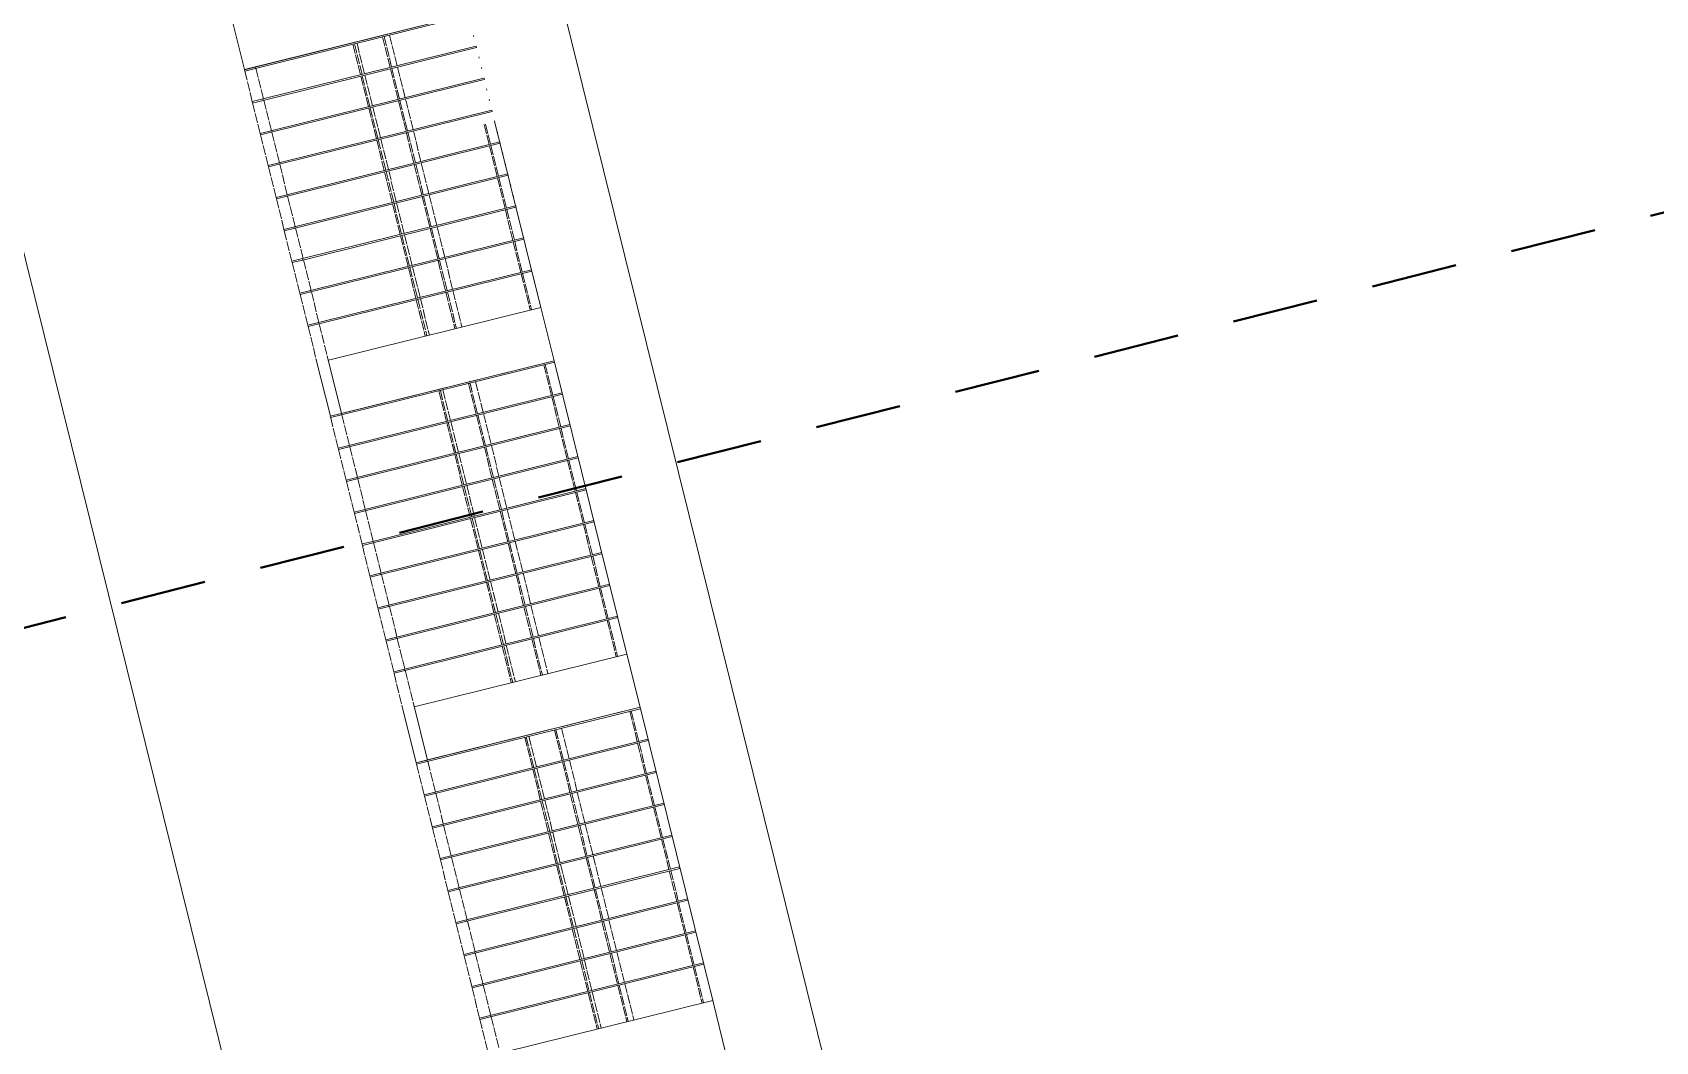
# Model space of a CAD drawing. Header units: metres. Extents: x -703672 to 3951284, y -4124475 to 4104628.
# Drawn here: x 327634.12 to 327649.16, y 4104399.12 to 4104408.47 of the extents above; entities that cross this region are included whole.
import ezdxf

# ---------------------------------------------------------------- set-up
doc = ezdxf.new("R2010")
doc.units = ezdxf.units.M
doc.header["$MEASUREMENT"] = 0
doc.linetypes.add('DGN Style 2', pattern=[1.328383, 0.79703, -0.531353])
for name, color, linetype, lineweight in [('C-PROP-CONS(Alpha)', 7, 'DGN Style 2', 40), ('V-ANNO-PATT', 9, 'Continuous', 0), ('V-SITE-STRC', 253, 'Continuous', 0)]:
    doc.layers.add(name, color=color, linetype=linetype, lineweight=lineweight)

# ---------------------------------------------------------------- blocks, each defined once
blk = doc.blocks.new('TFVISBL')
at = {"layer": 'V-SITE-STRC', "linetype": 'ByBlock'}
for p, q in [((0, 19.339), (0, 19.34)), ((0, 19.238), (0, 19.326)), ((0.107, 19.34), (0.107, 19.339)), ((0.107, 19.326), (0.107, 19.238)), ((0, 19.136), (0, 19.225)), ((0, 19.034), (0, 19.123)), ((0.107, 19.225), (0.107, 19.136)), ((0.107, 19.123), (0.107, 19.034)), ((0, 18.933), (0, 19.022)), ((0.107, 19.022), (0.107, 18.933)), ((0, 18.831), (0, 18.92)), ((0, 18.73), (0, 18.818)), ((0.107, 18.92), (0.107, 18.831)), ((0.107, 18.818), (0.107, 18.73)), ((0, 18.628), (0, 18.717)), ((0.107, 18.717), (0.107, 18.628)), ((0, 18.526), (0, 18.615)), ((0, 18.425), (0, 18.514)), ((0.107, 18.615), (0.107, 18.526)), ((0.107, 18.514), (0.107, 18.425)), ((0, 18.323), (0, 18.412)), ((0.107, 18.412), (0.107, 18.323)), ((0, 18.222), (0, 18.31)), ((0, 18.12), (0, 18.209)), ((0.107, 18.31), (0.107, 18.222)), ((0.107, 18.209), (0.107, 18.12)), ((0, 18.018), (0, 18.107)), ((0.107, 18.107), (0.107, 18.018)), ((0, 17.917), (0, 18.006)), ((0, 17.815), (0, 17.904)), ((0.107, 18.006), (0.107, 17.917)), ((0.107, 17.904), (0.107, 17.815)), ((0, 17.714), (0, 17.802)), ((0.107, 17.802), (0.107, 17.714)), ((0, 17.612), (0, 17.701)), ((0, 17.51), (0, 17.599)), ((0.107, 17.701), (0.107, 17.612)), ((0.107, 17.599), (0.107, 17.51)), ((0, 17.409), (0, 17.498)), ((0.107, 17.498), (0.107, 17.409)), ((0, 17.307), (0, 17.396)), ((0, 17.206), (0, 17.294)), ((0.107, 17.396), (0.107, 17.307)), ((0.107, 17.294), (0.107, 17.206)), ((0, 17.104), (0, 17.193)), ((0.107, 17.193), (0.107, 17.104)), ((0, 17.002), (0, 17.091)), ((0.107, 17.091), (0.107, 17.002)), ((0, 16.901), (0, 16.99)), ((0, 16.799), (0, 16.888)), ((0.107, 16.99), (0.107, 16.901)), ((0.107, 16.888), (0.107, 16.799)), ((0, 16.698), (0, 16.786)), ((0.107, 16.786), (0.107, 16.698)), ((0, 16.596), (0, 16.685)), ((0, 16.031), (0, 16.583)), ((0.107, 16.685), (0.107, 16.596)), ((0.107, 16.583), (0.107, 16.031)), ((0, 15.93), (0, 16.018)), ((0.107, 16.018), (0.107, 15.93)), ((0, 15.828), (0, 15.917)), ((0, 15.726), (0, 15.815)), ((0.107, 15.917), (0.107, 15.828)), ((0.107, 15.815), (0.107, 15.726)), ((0, 15.625), (0, 15.714)), ((0.107, 15.714), (0.107, 15.625)), ((0, 15.523), (0, 15.612)), ((0, 15.422), (0, 15.51)), ((0.107, 15.612), (0.107, 15.523)), ((0.107, 15.51), (0.107, 15.422)), ((0, 15.32), (0, 15.409)), ((0.107, 15.409), (0.107, 15.32)), ((0, 15.218), (0, 15.307)), ((0, 15.117), (0, 15.206)), ((0.107, 15.307), (0.107, 15.218)), ((0.107, 15.206), (0.107, 15.117)), ((0, 15.015), (0, 15.104)), ((0.107, 15.104), (0.107, 15.015)), ((0, 14.914), (0, 15.002)), ((0, 14.812), (0, 14.901)), ((0.107, 15.002), (0.107, 14.914)), ((0.107, 14.901), (0.107, 14.812)), ((0, 14.71), (0, 14.799)), ((0.107, 14.799), (0.107, 14.71)), ((0, 14.609), (0, 14.698)), ((0, 14.507), (0, 14.596)), ((0.107, 14.698), (0.107, 14.609)), ((0.107, 14.596), (0.107, 14.507)), ((0, 14.406), (0, 14.494)), ((0.107, 14.494), (0.107, 14.406)), ((0, 14.304), (0, 14.393)), ((0, 14.202), (0, 14.291)), ((0.107, 14.393), (0.107, 14.304)), ((0.107, 14.291), (0.107, 14.202)), ((0, 14.101), (0, 14.19)), ((0.107, 14.19), (0.107, 14.101)), ((0, 13.999), (0, 14.088)), ((0, 13.898), (0, 13.986)), ((0.107, 14.088), (0.107, 13.999)), ((0.107, 13.986), (0.107, 13.898)), ((0, 13.796), (0, 13.885)), ((0.107, 13.885), (0.107, 13.796)), ((0, 13.694), (0, 13.783)), ((0.107, 13.783), (0.107, 13.694)), ((0, 13.593), (0, 13.682)), ((0, 13.491), (0, 13.58)), ((0.107, 13.682), (0.107, 13.593)), ((0.107, 13.58), (0.107, 13.491)), ((0, 13.39), (0, 13.478)), ((0.107, 13.478), (0.107, 13.39)), ((0, 13.288), (0, 13.377)), ((0, 12.723), (0, 13.275)), ((0.107, 13.377), (0.107, 13.288)), ((0.107, 13.275), (0.107, 12.723)), ((0, 12.622), (0, 12.71)), ((0.107, 12.71), (0.107, 12.622)), ((0, 12.52), (0, 12.609)), ((0, 12.418), (0, 12.507)), ((0.107, 12.609), (0.107, 12.52)), ((0.107, 12.507), (0.107, 12.418)), ((0, 12.317), (0, 12.406)), ((0.107, 12.406), (0.107, 12.317)), ((0, 12.215), (0, 12.304)), ((0, 12.114), (0, 12.202)), ((0.107, 12.304), (0.107, 12.215)), ((0.107, 12.202), (0.107, 12.114)), ((0, 12.012), (0, 12.101)), ((0.107, 12.101), (0.107, 12.012)), ((0, 11.91), (0, 11.999)), ((0, 11.809), (0, 11.898)), ((0.107, 11.999), (0.107, 11.91)), ((0.107, 11.898), (0.107, 11.809)), ((0, 11.707), (0, 11.796)), ((0.107, 11.796), (0.107, 11.707)), ((0, 11.606), (0, 11.694)), ((0, 11.504), (0, 11.593)), ((0.107, 11.694), (0.107, 11.606)), ((0.107, 11.593), (0.107, 11.504)), ((0, 11.402), (0, 11.491)), ((0.107, 11.491), (0.107, 11.402)), ((0, 11.301), (0, 11.39)), ((0, 11.199), (0, 11.288)), ((0.107, 11.39), (0.107, 11.301)), ((0.107, 11.288), (0.107, 11.199)), ((0, 11.098), (0, 11.186)), ((0.107, 11.186), (0.107, 11.098)), ((0, 10.996), (0, 11.085)), ((0, 10.894), (0, 10.983)), ((0.107, 11.085), (0.107, 10.996)), ((0.107, 10.983), (0.107, 10.894)), ((0, 10.793), (0, 10.882)), ((0.107, 10.882), (0.107, 10.793)), ((0, 10.691), (0, 10.78)), ((0, 10.59), (0, 10.678)), ((0.107, 10.78), (0.107, 10.691)), ((0.107, 10.678), (0.107, 10.59)), ((0, 10.488), (0, 10.577)), ((0.107, 10.577), (0.107, 10.488)), ((0, 10.386), (0, 10.475)), ((0.107, 10.475), (0.107, 10.386)), ((0, 10.285), (0, 10.374)), ((0, 10.183), (0, 10.272)), ((0.107, 10.374), (0.107, 10.285)), ((0.107, 10.272), (0.107, 10.183)), ((0, 10.082), (0, 10.17)), ((0.107, 10.17), (0.107, 10.082)), ((0, 9.98), (0, 10.069)), ((0.107, 10.069), (0.107, 9.98))]:
    blk.add_line(p, q, dxfattribs=at)
blk = doc.blocks.new('TFVISBL_1')
at = {"layer": 'V-SITE-STRC', "linetype": 'ByBlock'}
for p, q in [((0, 0.6), (2.136, 0.6)), ((0, 0.6), (0, 0)), ((0, 0), (2.136, 0))]:
    blk.add_line(p, q, dxfattribs=at)
blk = doc.blocks.new('TFVISBL_2')
at = {"layer": 'V-SITE-STRC', "linetype": 'ByBlock'}
for p, q in [((0, 0.508), (2.029, 0.508)), ((2.029, 0.508), (2.029, 0)), ((0, 0), (2.029, 0))]:
    blk.add_line(p, q, dxfattribs=at)
blk = doc.blocks.new('TFVISBL_3')
at = {"layer": 'V-SITE-STRC', "linetype": 'ByBlock'}
for p, q in [((0, 0.508), (2.029, 0.508)), ((2.029, 0.508), (2.029, 0)), ((2.029, 0), (0, 0))]:
    blk.add_line(p, q, dxfattribs=at)
blk = doc.blocks.new('TFVISBL_4')
at = {"layer": 'V-SITE-STRC', "linetype": 'ByBlock'}
for p, q in [((2.029, 0.508), (0, 0.508)), ((2.029, 0.508), (2.029, 0)), ((2.029, 0), (0, 0))]:
    blk.add_line(p, q, dxfattribs=at)
blk = doc.blocks.new('TFVISBL_9')
at = {"layer": 'V-ANNO-PATT', "linetype": 'ByBlock'}
for p, q in [((0.102, 0.013), (2.136, 0.013)), ((0.102, 0), (2.136, 0)), ((2.136, 0), (2.136, 0.013))]:
    blk.add_line(p, q, dxfattribs=at)
blk.add_3dface([(0.102, 0), (0, 0), (0, 0.013), (0.102, 0.013)], dxfattribs=at)
blk = doc.blocks.new('TFVISBL_13')
at = {"layer": 'V-ANNO-PATT', "linetype": 'ByBlock'}
for p, q in [((0, 0), (0, 0.013)), ((0.102, 0.013), (0, 0.013)), ((0, 0), (0.102, 0)), ((0.102, 0), (0.102, 0.013)), ((0.102, 0.013), (2.136, 0.013)), ((0.102, 0), (2.136, 0)), ((2.136, 0), (2.136, 0.013))]:
    blk.add_line(p, q, dxfattribs=at)
blk = doc.blocks.new('TFVISBL_7')
at = {"layer": 'V-ANNO-PATT', "linetype": 'ByBlock'}
for p, q in [((0, 0), (0, 0.013)), ((0.102, 0.013), (0, 0.013)), ((0.102, 0), (0, 0)), ((0.102, 0.013), (2.136, 0.013)), ((0.102, 0.013), (0.102, 0)), ((0.102, 0), (2.136, 0)), ((2.136, 0), (2.136, 0.013))]:
    blk.add_line(p, q, dxfattribs=at)
blk = doc.blocks.new('TFVISBL_12')
at = {"layer": 'V-ANNO-PATT', "linetype": 'ByBlock'}
for p, q in [((0, 0), (0, 0.013)), ((0, 0.013), (0.102, 0.013)), ((0, 0), (0.102, 0)), ((0.102, 0), (0.102, 0.013)), ((0.102, 0.013), (2.136, 0.013)), ((0.102, 0), (2.136, 0)), ((2.136, 0), (2.136, 0.013))]:
    blk.add_line(p, q, dxfattribs=at)
blk = doc.blocks.new('TFVISBL_14')
at = {"layer": 'V-ANNO-PATT', "linetype": 'ByBlock'}
for p, q in [((0, 0), (0, 0.013)), ((0.102, 0.013), (0, 0.013)), ((0.102, 0), (0, 0)), ((0.102, 0.013), (2.136, 0.013)), ((0.102, 0.013), (0.102, 0)), ((0.102, 0), (2.136, 0))]:
    blk.add_line(p, q, dxfattribs=at)
blk = doc.blocks.new('TFVISBL_15')
at = {"layer": 'V-ANNO-PATT', "linetype": 'ByBlock'}
for p, q in [((0.102, 0.013), (2.136, 0.013)), ((0.102, 0), (2.136, 0))]:
    blk.add_line(p, q, dxfattribs=at)
blk.add_3dface([(0.102, 0), (0, 0), (0, 0.013), (0.102, 0.013)], dxfattribs=at)
blk = doc.blocks.new('TFVISBL_16')
at = {"layer": 'V-ANNO-PATT', "linetype": 'ByBlock'}
for p, q in [((0, 0), (0, 0.013)), ((0.102, 0.013), (0, 0.013)), ((0.102, 0), (0, 0)), ((0.102, 0.013), (2.136, 0.013)), ((0.102, 0.013), (0.102, 0)), ((2.136, 0), (0.102, 0))]:
    blk.add_line(p, q, dxfattribs=at)
blk = doc.blocks.new('TFVISBL_17')
at = {"layer": 'V-ANNO-PATT', "linetype": 'ByBlock'}
for p, q in [((0, 0), (0, 0.013)), ((0.102, 0.013), (0, 0.013)), ((0.102, 0), (0, 0)), ((2.136, 0.013), (0.102, 0.013)), ((0.102, 0.013), (0.102, 0)), ((0.102, 0), (2.136, 0))]:
    blk.add_line(p, q, dxfattribs=at)
blk = doc.blocks.new('TFVISBL_18')
at = {"layer": 'V-ANNO-PATT', "linetype": 'ByBlock'}
for p, q in [((0.102, 0.013), (2.136, 0.013)), ((2.136, 0), (0.102, 0))]:
    blk.add_line(p, q, dxfattribs=at)
blk.add_3dface([(0.102, 0), (0, 0), (0, 0.013), (0.102, 0.013)], dxfattribs=at)
blk = doc.blocks.new('TFVISBL_28')
at = {"layer": 'V-ANNO-PATT', "linetype": 'ByBlock'}
for p, q in [((0, 2.799), (0, 2.8)), ((0, 2.698), (0, 2.786)), ((0.014, 2.8), (0.014, 2.799)), ((0.014, 2.786), (0.014, 2.698)), ((0.039, 2.799), (0.039, 2.8)), ((0.039, 2.698), (0.039, 2.786)), ((0.283, 2.799), (0.283, 2.8)), ((0.283, 2.698), (0.283, 2.786)), ((0.297, 2.799), (0.297, 2.8)), ((0.297, 2.698), (0.297, 2.786)), ((0.35, 2.8), (0.35, 2.799)), ((0.35, 2.786), (0.35, 2.698)), ((0, 2.596), (0, 2.685)), ((0, 2.494), (0, 2.583)), ((0.014, 2.685), (0.014, 2.596)), ((0.014, 2.583), (0.014, 2.494)), ((0.039, 2.596), (0.039, 2.685)), ((0.039, 2.494), (0.039, 2.583)), ((0.283, 2.596), (0.283, 2.685)), ((0.283, 2.494), (0.283, 2.583)), ((0.297, 2.596), (0.297, 2.685)), ((0.297, 2.494), (0.297, 2.583)), ((0.35, 2.685), (0.35, 2.596)), ((0.35, 2.583), (0.35, 2.494)), ((0, 2.393), (0, 2.482)), ((0.014, 2.482), (0.014, 2.393)), ((0.039, 2.393), (0.039, 2.482)), ((0.283, 2.393), (0.283, 2.482)), ((0.297, 2.393), (0.297, 2.482)), ((0.35, 2.482), (0.35, 2.393)), ((0, 2.291), (0, 2.38)), ((0, 2.19), (0, 2.278)), ((0.014, 2.38), (0.014, 2.291)), ((0.014, 2.278), (0.014, 2.19)), ((0.039, 2.291), (0.039, 2.38)), ((0.039, 2.19), (0.039, 2.278)), ((0.283, 2.291), (0.283, 2.38)), ((0.283, 2.19), (0.283, 2.278)), ((0.297, 2.291), (0.297, 2.38)), ((0.297, 2.19), (0.297, 2.278)), ((0.35, 2.38), (0.35, 2.291)), ((0.35, 2.278), (0.35, 2.19)), ((0, 2.088), (0, 2.177)), ((0.014, 2.177), (0.014, 2.088)), ((0.039, 2.088), (0.039, 2.177)), ((0.283, 2.088), (0.283, 2.177)), ((0.297, 2.088), (0.297, 2.177)), ((0.35, 2.177), (0.35, 2.088)), ((0, 1.986), (0, 2.075)), ((0, 1.885), (0, 1.974)), ((0.014, 2.075), (0.014, 1.986)), ((0.014, 1.974), (0.014, 1.885)), ((0.039, 1.986), (0.039, 2.075)), ((0.039, 1.885), (0.039, 1.974)), ((0.283, 1.986), (0.283, 2.075)), ((0.283, 1.885), (0.283, 1.974)), ((0.297, 1.986), (0.297, 2.075)), ((0.297, 1.885), (0.297, 1.974)), ((0.35, 2.075), (0.35, 1.986)), ((0.35, 1.974), (0.35, 1.885)), ((0, 1.783), (0, 1.872)), ((0.014, 1.872), (0.014, 1.783)), ((0.039, 1.783), (0.039, 1.872)), ((0.283, 1.783), (0.283, 1.872)), ((0.297, 1.783), (0.297, 1.872)), ((0.35, 1.872), (0.35, 1.783)), ((0, 1.682), (0, 1.77)), ((0, 1.58), (0, 1.669)), ((0.014, 1.77), (0.014, 1.682)), ((0.014, 1.669), (0.014, 1.58)), ((0.039, 1.682), (0.039, 1.77)), ((0.039, 1.58), (0.039, 1.669)), ((0.283, 1.682), (0.283, 1.77)), ((0.283, 1.58), (0.283, 1.669)), ((0.297, 1.682), (0.297, 1.77)), ((0.297, 1.58), (0.297, 1.669)), ((0.35, 1.77), (0.35, 1.682)), ((0.35, 1.669), (0.35, 1.58)), ((0, 1.478), (0, 1.567)), ((0.014, 1.567), (0.014, 1.478)), ((0.039, 1.478), (0.039, 1.567)), ((0.283, 1.478), (0.283, 1.567)), ((0.297, 1.478), (0.297, 1.567)), ((0.35, 1.567), (0.35, 1.478)), ((0, 1.377), (0, 1.466)), ((0, 1.275), (0, 1.364)), ((0.014, 1.466), (0.014, 1.377)), ((0.014, 1.364), (0.014, 1.275)), ((0.039, 1.377), (0.039, 1.466)), ((0.039, 1.275), (0.039, 1.364)), ((0.283, 1.377), (0.283, 1.466)), ((0.283, 1.275), (0.283, 1.364)), ((0.297, 1.377), (0.297, 1.466)), ((0.297, 1.275), (0.297, 1.364)), ((0.35, 1.466), (0.35, 1.377)), ((0.35, 1.364), (0.35, 1.275)), ((0, 1.174), (0, 1.262)), ((0.014, 1.262), (0.014, 1.174)), ((0.039, 1.174), (0.039, 1.262)), ((0.283, 1.174), (0.283, 1.262)), ((0.297, 1.174), (0.297, 1.262)), ((0.35, 1.262), (0.35, 1.174)), ((0, 1.072), (0, 1.161)), ((0, 0.97), (0, 1.059)), ((0.014, 1.161), (0.014, 1.072)), ((0.014, 1.059), (0.014, 0.97)), ((0.039, 1.072), (0.039, 1.161)), ((0.039, 0.97), (0.039, 1.059)), ((0.283, 1.072), (0.283, 1.161)), ((0.283, 0.97), (0.283, 1.059)), ((0.297, 1.072), (0.297, 1.161)), ((0.297, 0.97), (0.297, 1.059)), ((0.35, 1.161), (0.35, 1.072)), ((0.35, 1.059), (0.35, 0.97)), ((0, 0.869), (0, 0.958)), ((0.014, 0.958), (0.014, 0.869)), ((0.039, 0.869), (0.039, 0.958)), ((0.283, 0.869), (0.283, 0.958)), ((0.297, 0.869), (0.297, 0.958)), ((0.35, 0.958), (0.35, 0.869)), ((0, 0.767), (0, 0.856)), ((0, 0.666), (0, 0.754)), ((0.014, 0.856), (0.014, 0.767)), ((0.014, 0.754), (0.014, 0.666)), ((0.039, 0.767), (0.039, 0.856)), ((0.039, 0.666), (0.039, 0.754)), ((0.283, 0.767), (0.283, 0.856)), ((0.283, 0.666), (0.283, 0.754)), ((0.297, 0.767), (0.297, 0.856)), ((0.297, 0.666), (0.297, 0.754)), ((0.35, 0.856), (0.35, 0.767)), ((0.35, 0.754), (0.35, 0.666)), ((0, 0.564), (0, 0.653)), ((0.014, 0.653), (0.014, 0.564)), ((0.039, 0.564), (0.039, 0.653)), ((0.283, 0.564), (0.283, 0.653)), ((0.297, 0.564), (0.297, 0.653)), ((0.35, 0.653), (0.35, 0.564)), ((0, 0.462), (0, 0.551)), ((0.014, 0.551), (0.014, 0.462)), ((0.039, 0.462), (0.039, 0.551)), ((0.283, 0.462), (0.283, 0.551)), ((0.297, 0.462), (0.297, 0.551)), ((0.35, 0.551), (0.35, 0.462)), ((0, 0.361), (0, 0.45)), ((0, 0.259), (0, 0.348)), ((0.014, 0.45), (0.014, 0.361)), ((0.014, 0.348), (0.014, 0.259)), ((0.039, 0.361), (0.039, 0.45)), ((0.039, 0.259), (0.039, 0.348)), ((0.283, 0.361), (0.283, 0.45)), ((0.283, 0.259), (0.283, 0.348)), ((0.297, 0.361), (0.297, 0.45)), ((0.297, 0.259), (0.297, 0.348)), ((0.35, 0.45), (0.35, 0.361)), ((0.35, 0.348), (0.35, 0.259)), ((0, 0.158), (0, 0.246)), ((0.014, 0.246), (0.014, 0.158)), ((0.039, 0.158), (0.039, 0.246)), ((0.283, 0.158), (0.283, 0.246)), ((0.297, 0.158), (0.297, 0.246)), ((0.35, 0.246), (0.35, 0.158)), ((0, 0.056), (0, 0.145)), ((0, 0), (0, 0.043)), ((0.014, 0.145), (0.014, 0.056)), ((0.014, 0.043), (0.014, 0)), ((0.039, 0.056), (0.039, 0.145)), ((0.039, 0), (0.039, 0.043)), ((0.283, 0.056), (0.283, 0.145)), ((0.283, 0), (0.283, 0.043)), ((0.297, 0.056), (0.297, 0.145)), ((0.297, 0), (0.297, 0.043)), ((0.35, 0.145), (0.35, 0.056)), ((0.35, 0.043), (0.35, 0))]:
    blk.add_line(p, q, dxfattribs=at)
blk = doc.blocks.new('TFVISBL_29')
at = {"layer": 'V-ANNO-PATT', "linetype": 'ByBlock'}
for p, q in [((0, 2.799), (0, 2.8)), ((0, 2.698), (0, 2.786)), ((0.014, 2.8), (0.014, 2.799)), ((0.014, 2.786), (0.014, 2.698)), ((0.039, 2.799), (0.039, 2.8)), ((0.039, 2.698), (0.039, 2.786)), ((0.283, 2.799), (0.283, 2.8)), ((0.283, 2.698), (0.283, 2.786)), ((0.297, 2.799), (0.297, 2.8)), ((0.297, 2.698), (0.297, 2.786)), ((0.35, 2.8), (0.35, 2.799)), ((0.35, 2.786), (0.35, 2.698)), ((0, 2.596), (0, 2.685)), ((0, 2.494), (0, 2.583)), ((0.014, 2.685), (0.014, 2.596)), ((0.014, 2.583), (0.014, 2.494)), ((0.039, 2.596), (0.039, 2.685)), ((0.039, 2.494), (0.039, 2.583)), ((0.283, 2.596), (0.283, 2.685)), ((0.283, 2.494), (0.283, 2.583)), ((0.297, 2.596), (0.297, 2.685)), ((0.297, 2.494), (0.297, 2.583)), ((0.35, 2.685), (0.35, 2.596)), ((0.35, 2.583), (0.35, 2.494)), ((0, 2.393), (0, 2.482)), ((0.014, 2.482), (0.014, 2.393)), ((0.039, 2.393), (0.039, 2.482)), ((0.283, 2.393), (0.283, 2.482)), ((0.297, 2.393), (0.297, 2.482)), ((0.35, 2.482), (0.35, 2.393)), ((0, 2.291), (0, 2.38)), ((0, 2.19), (0, 2.278)), ((0.014, 2.38), (0.014, 2.291)), ((0.014, 2.278), (0.014, 2.19)), ((0.039, 2.291), (0.039, 2.38)), ((0.039, 2.19), (0.039, 2.278)), ((0.283, 2.291), (0.283, 2.38)), ((0.283, 2.19), (0.283, 2.278)), ((0.297, 2.291), (0.297, 2.38)), ((0.297, 2.19), (0.297, 2.278)), ((0.35, 2.38), (0.35, 2.291)), ((0.35, 2.278), (0.35, 2.19)), ((0, 2.088), (0, 2.177)), ((0.014, 2.177), (0.014, 2.088)), ((0.039, 2.088), (0.039, 2.177)), ((0.283, 2.088), (0.283, 2.177)), ((0.297, 2.088), (0.297, 2.177)), ((0.35, 2.177), (0.35, 2.088)), ((0, 1.986), (0, 2.075)), ((0, 1.885), (0, 1.974)), ((0.014, 2.075), (0.014, 1.986)), ((0.014, 1.974), (0.014, 1.885)), ((0.039, 1.986), (0.039, 2.075)), ((0.039, 1.885), (0.039, 1.974)), ((0.283, 1.986), (0.283, 2.075)), ((0.283, 1.885), (0.283, 1.974)), ((0.297, 1.986), (0.297, 2.075)), ((0.297, 1.885), (0.297, 1.974)), ((0.35, 2.075), (0.35, 1.986)), ((0.35, 1.974), (0.35, 1.885)), ((0, 1.783), (0, 1.872)), ((0.014, 1.872), (0.014, 1.783)), ((0.039, 1.783), (0.039, 1.872)), ((0.283, 1.783), (0.283, 1.872)), ((0.297, 1.783), (0.297, 1.872)), ((0.35, 1.872), (0.35, 1.783)), ((0, 1.682), (0, 1.77)), ((0, 1.58), (0, 1.669)), ((0.014, 1.77), (0.014, 1.682)), ((0.014, 1.669), (0.014, 1.58)), ((0.039, 1.682), (0.039, 1.77)), ((0.039, 1.58), (0.039, 1.669)), ((0.283, 1.682), (0.283, 1.77)), ((0.283, 1.58), (0.283, 1.669)), ((0.297, 1.682), (0.297, 1.77)), ((0.297, 1.58), (0.297, 1.669)), ((0.35, 1.77), (0.35, 1.682)), ((0.35, 1.669), (0.35, 1.58)), ((0, 1.478), (0, 1.567)), ((0.014, 1.567), (0.014, 1.478)), ((0.039, 1.478), (0.039, 1.567)), ((0.283, 1.478), (0.283, 1.567)), ((0.297, 1.478), (0.297, 1.567)), ((0.35, 1.567), (0.35, 1.478)), ((0, 1.377), (0, 1.466)), ((0, 1.275), (0, 1.364)), ((0.014, 1.466), (0.014, 1.377)), ((0.014, 1.364), (0.014, 1.275)), ((0.039, 1.377), (0.039, 1.466)), ((0.039, 1.275), (0.039, 1.364)), ((0.283, 1.377), (0.283, 1.466)), ((0.283, 1.275), (0.283, 1.364)), ((0.297, 1.377), (0.297, 1.466)), ((0.297, 1.275), (0.297, 1.364)), ((0.35, 1.466), (0.35, 1.377)), ((0.35, 1.364), (0.35, 1.275)), ((0, 1.174), (0, 1.262)), ((0.014, 1.262), (0.014, 1.174)), ((0.039, 1.174), (0.039, 1.262)), ((0.283, 1.174), (0.283, 1.262)), ((0.297, 1.174), (0.297, 1.262)), ((0.35, 1.262), (0.35, 1.174)), ((0, 1.072), (0, 1.161)), ((0, 0.97), (0, 1.059)), ((0.014, 1.161), (0.014, 1.072)), ((0.014, 1.059), (0.014, 0.97)), ((0.039, 1.072), (0.039, 1.161)), ((0.039, 0.97), (0.039, 1.059)), ((0.283, 1.072), (0.283, 1.161)), ((0.283, 0.97), (0.283, 1.059)), ((0.297, 1.072), (0.297, 1.161)), ((0.297, 0.97), (0.297, 1.059)), ((0.35, 1.161), (0.35, 1.072)), ((0.35, 1.059), (0.35, 0.97)), ((0, 0.869), (0, 0.958)), ((0.014, 0.958), (0.014, 0.869)), ((0.039, 0.869), (0.039, 0.958)), ((0.283, 0.869), (0.283, 0.958)), ((0.297, 0.869), (0.297, 0.958)), ((0.35, 0.958), (0.35, 0.869)), ((0, 0.767), (0, 0.856)), ((0, 0.666), (0, 0.754)), ((0.014, 0.856), (0.014, 0.767)), ((0.014, 0.754), (0.014, 0.666)), ((0.039, 0.767), (0.039, 0.856)), ((0.039, 0.666), (0.039, 0.754)), ((0.283, 0.767), (0.283, 0.856)), ((0.283, 0.666), (0.283, 0.754)), ((0.297, 0.767), (0.297, 0.856)), ((0.297, 0.666), (0.297, 0.754)), ((0.35, 0.856), (0.35, 0.767)), ((0.35, 0.754), (0.35, 0.666)), ((0, 0.564), (0, 0.653)), ((0.014, 0.653), (0.014, 0.564)), ((0.039, 0.564), (0.039, 0.653)), ((0.283, 0.564), (0.283, 0.653)), ((0.297, 0.564), (0.297, 0.653)), ((0.35, 0.653), (0.35, 0.564)), ((0, 0.462), (0, 0.551)), ((0.014, 0.551), (0.014, 0.462)), ((0.039, 0.462), (0.039, 0.551)), ((0.283, 0.462), (0.283, 0.551)), ((0.297, 0.462), (0.297, 0.551)), ((0.35, 0.551), (0.35, 0.462)), ((0, 0.361), (0, 0.45)), ((0, 0.259), (0, 0.348)), ((0.014, 0.45), (0.014, 0.361)), ((0.014, 0.348), (0.014, 0.259)), ((0.039, 0.361), (0.039, 0.45)), ((0.039, 0.259), (0.039, 0.348)), ((0.283, 0.361), (0.283, 0.45)), ((0.283, 0.259), (0.283, 0.348)), ((0.297, 0.361), (0.297, 0.45)), ((0.297, 0.259), (0.297, 0.348)), ((0.35, 0.45), (0.35, 0.361)), ((0.35, 0.348), (0.35, 0.259)), ((0, 0.158), (0, 0.246)), ((0.014, 0.246), (0.014, 0.158)), ((0.039, 0.158), (0.039, 0.246)), ((0.283, 0.158), (0.283, 0.246)), ((0.297, 0.158), (0.297, 0.246)), ((0.35, 0.246), (0.35, 0.158)), ((0, 0.056), (0, 0.145)), ((0, 0), (0, 0.043)), ((0.014, 0.145), (0.014, 0.056)), ((0.014, 0.043), (0.014, 0)), ((0.039, 0.056), (0.039, 0.145)), ((0.039, 0), (0.039, 0.043)), ((0.283, 0.056), (0.283, 0.145)), ((0.283, 0), (0.283, 0.043)), ((0.297, 0.056), (0.297, 0.145)), ((0.297, 0), (0.297, 0.043)), ((0.35, 0.145), (0.35, 0.056)), ((0.35, 0.043), (0.35, 0))]:
    blk.add_line(p, q, dxfattribs=at)
blk = doc.blocks.new('TFVISBL_30')
at = {"layer": 'V-ANNO-PATT', "linetype": 'ByBlock'}
for p, q in [((0, 2.799), (0, 2.8)), ((0, 2.698), (0, 2.786)), ((0.014, 2.8), (0.014, 2.799)), ((0.014, 2.786), (0.014, 2.698)), ((0.039, 2.799), (0.039, 2.8)), ((0.039, 2.698), (0.039, 2.786)), ((0.283, 2.799), (0.283, 2.8)), ((0.283, 2.698), (0.283, 2.786)), ((0.297, 2.799), (0.297, 2.8)), ((0.297, 2.698), (0.297, 2.786)), ((0.35, 2.8), (0.35, 2.799)), ((0.35, 2.786), (0.35, 2.698)), ((0, 2.596), (0, 2.685)), ((0, 2.494), (0, 2.583)), ((0.014, 2.685), (0.014, 2.596)), ((0.014, 2.583), (0.014, 2.494)), ((0.039, 2.596), (0.039, 2.685)), ((0.039, 2.494), (0.039, 2.583)), ((0.283, 2.596), (0.283, 2.685)), ((0.283, 2.494), (0.283, 2.583)), ((0.297, 2.596), (0.297, 2.685)), ((0.297, 2.494), (0.297, 2.583)), ((0.35, 2.685), (0.35, 2.596)), ((0.35, 2.583), (0.35, 2.494)), ((0, 2.393), (0, 2.482)), ((0.014, 2.482), (0.014, 2.393)), ((0.039, 2.393), (0.039, 2.482)), ((0.283, 2.393), (0.283, 2.482)), ((0.297, 2.393), (0.297, 2.482)), ((0.35, 2.482), (0.35, 2.393)), ((0, 2.291), (0, 2.38)), ((0, 2.19), (0, 2.278)), ((0.014, 2.38), (0.014, 2.291)), ((0.014, 2.278), (0.014, 2.19)), ((0.039, 2.291), (0.039, 2.38)), ((0.039, 2.19), (0.039, 2.278)), ((0.283, 2.291), (0.283, 2.38)), ((0.283, 2.19), (0.283, 2.278)), ((0.297, 2.291), (0.297, 2.38)), ((0.297, 2.19), (0.297, 2.278)), ((0.35, 2.38), (0.35, 2.291)), ((0.35, 2.278), (0.35, 2.19)), ((0, 2.088), (0, 2.177)), ((0.014, 2.177), (0.014, 2.088)), ((0.039, 2.088), (0.039, 2.177)), ((0.283, 2.088), (0.283, 2.177)), ((0.297, 2.088), (0.297, 2.177)), ((0.35, 2.177), (0.35, 2.088)), ((0, 1.986), (0, 2.075)), ((0, 1.885), (0, 1.974)), ((0.014, 2.075), (0.014, 1.986)), ((0.014, 1.974), (0.014, 1.885)), ((0.039, 1.986), (0.039, 2.075)), ((0.039, 1.885), (0.039, 1.974)), ((0.283, 1.986), (0.283, 2.075)), ((0.283, 1.885), (0.283, 1.974)), ((0.297, 1.986), (0.297, 2.075)), ((0.297, 1.885), (0.297, 1.974)), ((0.35, 2.075), (0.35, 1.986)), ((0.35, 1.974), (0.35, 1.885)), ((0, 1.783), (0, 1.872)), ((0.014, 1.872), (0.014, 1.783)), ((0.039, 1.783), (0.039, 1.872)), ((0.283, 1.783), (0.283, 1.872)), ((0.297, 1.783), (0.297, 1.872)), ((0.35, 1.872), (0.35, 1.783)), ((0, 1.682), (0, 1.77)), ((0, 1.58), (0, 1.669)), ((0.014, 1.77), (0.014, 1.682)), ((0.014, 1.669), (0.014, 1.58)), ((0.039, 1.682), (0.039, 1.77)), ((0.039, 1.58), (0.039, 1.669)), ((0.283, 1.682), (0.283, 1.77)), ((0.283, 1.58), (0.283, 1.669)), ((0.297, 1.682), (0.297, 1.77)), ((0.297, 1.58), (0.297, 1.669)), ((0.35, 1.77), (0.35, 1.682)), ((0.35, 1.669), (0.35, 1.58)), ((0, 1.478), (0, 1.567)), ((0.014, 1.567), (0.014, 1.478)), ((0.039, 1.478), (0.039, 1.567)), ((0.283, 1.478), (0.283, 1.567)), ((0.297, 1.478), (0.297, 1.567)), ((0.35, 1.567), (0.35, 1.478)), ((0, 1.377), (0, 1.466)), ((0, 1.275), (0, 1.364)), ((0.014, 1.466), (0.014, 1.377)), ((0.014, 1.364), (0.014, 1.275)), ((0.039, 1.377), (0.039, 1.466)), ((0.039, 1.275), (0.039, 1.364)), ((0.283, 1.377), (0.283, 1.466)), ((0.283, 1.275), (0.283, 1.364)), ((0.297, 1.377), (0.297, 1.466)), ((0.297, 1.275), (0.297, 1.364)), ((0.35, 1.466), (0.35, 1.377)), ((0.35, 1.364), (0.35, 1.275)), ((0, 1.174), (0, 1.262)), ((0.014, 1.262), (0.014, 1.174)), ((0.039, 1.174), (0.039, 1.262)), ((0.283, 1.174), (0.283, 1.262)), ((0.297, 1.174), (0.297, 1.262)), ((0.35, 1.262), (0.35, 1.174)), ((0, 1.072), (0, 1.161)), ((0, 0.97), (0, 1.059)), ((0.014, 1.161), (0.014, 1.072)), ((0.014, 1.059), (0.014, 0.97)), ((0.039, 1.072), (0.039, 1.161)), ((0.039, 0.97), (0.039, 1.059)), ((0.283, 1.072), (0.283, 1.161)), ((0.283, 0.97), (0.283, 1.059)), ((0.297, 1.072), (0.297, 1.161)), ((0.297, 0.97), (0.297, 1.059)), ((0.35, 1.161), (0.35, 1.072)), ((0.35, 1.059), (0.35, 0.97)), ((0, 0.869), (0, 0.958)), ((0.014, 0.958), (0.014, 0.869)), ((0.039, 0.869), (0.039, 0.958)), ((0.283, 0.869), (0.283, 0.958)), ((0.297, 0.869), (0.297, 0.958)), ((0.35, 0.958), (0.35, 0.869)), ((0, 0.767), (0, 0.856)), ((0, 0.666), (0, 0.754)), ((0.014, 0.856), (0.014, 0.767)), ((0.014, 0.754), (0.014, 0.666)), ((0.039, 0.767), (0.039, 0.856)), ((0.039, 0.666), (0.039, 0.754)), ((0.283, 0.767), (0.283, 0.856)), ((0.283, 0.666), (0.283, 0.754)), ((0.297, 0.767), (0.297, 0.856)), ((0.297, 0.666), (0.297, 0.754)), ((0.35, 0.856), (0.35, 0.767)), ((0.35, 0.754), (0.35, 0.666)), ((0, 0.564), (0, 0.653)), ((0.014, 0.653), (0.014, 0.564)), ((0.039, 0.564), (0.039, 0.653)), ((0.283, 0.564), (0.283, 0.653)), ((0.297, 0.564), (0.297, 0.653)), ((0.35, 0.653), (0.35, 0.564)), ((0, 0.462), (0, 0.551)), ((0.014, 0.551), (0.014, 0.462)), ((0.039, 0.462), (0.039, 0.551)), ((0.283, 0.462), (0.283, 0.551)), ((0.297, 0.462), (0.297, 0.551)), ((0.35, 0.551), (0.35, 0.462)), ((0, 0.361), (0, 0.45)), ((0, 0.259), (0, 0.348)), ((0.014, 0.45), (0.014, 0.361)), ((0.014, 0.348), (0.014, 0.259)), ((0.039, 0.361), (0.039, 0.45)), ((0.039, 0.259), (0.039, 0.348)), ((0.283, 0.361), (0.283, 0.45)), ((0.283, 0.259), (0.283, 0.348)), ((0.297, 0.361), (0.297, 0.45)), ((0.297, 0.259), (0.297, 0.348)), ((0.35, 0.45), (0.35, 0.361)), ((0.35, 0.348), (0.35, 0.259)), ((0, 0.158), (0, 0.246)), ((0.014, 0.246), (0.014, 0.158)), ((0.039, 0.158), (0.039, 0.246)), ((0.283, 0.158), (0.283, 0.246)), ((0.297, 0.158), (0.297, 0.246)), ((0.35, 0.246), (0.35, 0.158)), ((0, 0.056), (0, 0.145)), ((0, 0), (0, 0.043)), ((0.014, 0.145), (0.014, 0.056)), ((0.014, 0.043), (0.014, 0)), ((0.039, 0.056), (0.039, 0.145)), ((0.039, 0), (0.039, 0.043)), ((0.283, 0.056), (0.283, 0.145)), ((0.283, 0), (0.283, 0.043)), ((0.297, 0.056), (0.297, 0.145)), ((0.297, 0), (0.297, 0.043)), ((0.35, 0.145), (0.35, 0.056)), ((0.35, 0.043), (0.35, 0))]:
    blk.add_line(p, q, dxfattribs=at)

msp = doc.modelspace()

# ---------------------------------------------------------------- linework, layer by layer
at = {"layer": 'C-PROP-CONS(Alpha)', "color": 9, "transparency": 33554661, "flags": 128}
msp.add_lwpolyline([(328051.3527, 4102748.3794), (328033.31556, 4102763.75986), (328008.63588, 4102785.19479), (328001.05871, 4102791.75499), (327978.76352, 4102811.49267), (327966.14393, 4102822.81362), (327961.87995, 4102829.3476), (327957.05764, 4102838.76079), (327950.91422, 4102852.44749), (327944.91088, 4102882.46314), (327922.95032, 4102979.6172), (327922.19606, 4102984.0747), (327896.89525, 4103096.805), (327873.60268, 4103197.99608), (327970.27789, 4103222.03459), (327945.28538, 4103305.34308), (327930.28199, 4103330.565), (327883.5789, 4103409.04538), (327883.5789, 4103409.04538), (327870.96134, 4103413.47553), (327831.82933, 4103476.30631), (327799.67345, 4103521.61369), (327806.65927, 4103526.95559), (327784.92164, 4103571.61782), (327626.27389, 4103555.28945), (327612.57954, 4103537.31655), (327610.91227, 4103605.48286), (327464.38998, 4103600.40833), (327376.92876, 4103410.13782), (327521.47001, 4103346.72723), (327528.82817, 4103347.64721), (327568.32873, 4103211.27215), (327234.5935, 4103358.39736), (327245.94291, 4103450.1628), (327247.40576, 4103462.28214), (327240.14668, 4103465.30415), (327209.48467, 4103470.9128), (327163.57752, 4103479.173), (327097.17733, 4103490.79146), (327094.80376, 4103490.33633), (327087.56696, 4103491.46592), (327077.44954, 4103494.95888), (327074.03029, 4103496.13935), (327072.34455, 4103496.70369), (327040.42658, 4103507.29082), (327024.62548, 4103509.74664), (327005.05546, 4103511.62135), (326997.36636, 4103513.40122), (326987.18586, 4103509.17685), (326924.94019, 4103516.67967), (326868.18984, 4103514.4521, -0.48747983), (326842.7292, 4103544.50484), (326855.81283, 4103607.65349), (326872.35493, 4103674.82912), (326885.78497, 4103716.96384), (326897.18209, 4103756.39238), (326911.80797, 4103792.56287), (326942.77846, 4103859.49528), (326985.03095, 4103937.1701), (327038.37598, 4104017.3399), (327049.96996, 4104031.93014), (327093.27729, 4104085.21632), (327121.05615, 4104115.05712), (327147.49273, 4104141.10906), (327201.0579, 4104189.95016), (327247.82362, 4104227.24154), (327274.2756, 4104246.45842), (327310.90528, 4104272.18905), (327338.75075, 4104290.68244), (327394.38228, 4104323.71815), (327454.77974, 4104356.19358), (327554.82171, 4104397.58833), (327560.15739, 4104391.6968), (327629.89596, 4104414.0152), (327759.0313, 4104448.39846), (327757.27393, 4104455.16577), (328107.05403, 4104542.5101), (328119.33806, 4104542.5101), (328124.64834, 4104536.17317), (328129.42546, 4104518.54925), (328131.92199, 4104503.02964), (328135.0783, 4104500.21322), (328154.08532, 4104500.66779), (328149.89853, 4104547.78374), (328149.77457, 4104555.82471), (328168.09666, 4104560.11631), (328180.19716, 4104561.57123), (328186.87648, 4104562.38966), (328203.89371, 4104564.51726), (328194.56496, 4104557.62358), (328191.44373, 4104556.20244), (328187.36038, 4104545.71926), (328182.82531, 4104532.76347), (328181.33939, 4104525.83946), (328180.43857, 4104514.50898), (328180.34169, 4104501.51969), (328182.99525, 4104464.36991), (328121.04507, 4104464.11517), (328089.31175, 4104492.9396), (327768.69294, 4104411.19338), (327762.39427, 4104435.44831), (327630.61537, 4104402.08127), (327568.96124, 4104381.97578), (327586.78092, 4104362.29968), (327579.79504, 4104360.19002), (327526.99498, 4104339.56064), (327472.1786, 4104315.44936), (327377.06161, 4104262.3942), (327337.81504, 4104235.45313), (327331.84777, 4104234.20348), (327216.38207, 4104145.33798), (327178.59297, 4104112.04266), (327136.63714, 4104068.61994), (327133.16172, 4104062.07393), (327081.99277, 4104002.3049), (327197.91251, 4103949.97329), (327165.54847, 4103878.06014), (327236.18395, 4103839.51795), (327385.37396, 4103849.82986), (327376.94969, 4103947.71175), (327522.70873, 4103959.65921), (327570.12093, 4103966.10401), (327619.943, 4103970.18778), (327675.58027, 4103972.18966), (327840.24624, 4103985.68687), (327861.32621, 4103740.75776), (327930.64207, 4103742.35485), (327992.44273, 4103748.22786), (328033.50295, 4103744.72485), (328070.88489, 4103745.58616), (328069.983, 4103756.76948), (328241.83308, 4103770.44222), (328288.46429, 4103241.59854), (328052.97432, 4103223.49588), (328046.34096, 4103208.98868), (328077.96337, 4102853.33535), (328045.91402, 4102815.22495), (328124.41153, 4102748.3794)], format="xyb", dxfattribs=at)
at = {"layer": 'V-ANNO-PATT'}
for p, q in [((327636.88317, 4104404.90996, 8.00315), (327636.9872, 4104404.93576, 8.00388)), ((327637.67944, 4104401.69922, 8.00591), (327637.78346, 4104401.72502, 8.00664))]:
    msp.add_line(p, q, dxfattribs=at)
at = {"layer": 'V-SITE-STRC'}
for p, q in [((327639.00465, 4104408.84431, 8.02089), (327643.65997, 4104390.07297, 8.03703)), ((327638.20934, 4104408.43679, 8.01513), (327638.2124, 4104408.42446, 8.01514)), ((327638.23379, 4104408.33817, 8.01521), (327638.23685, 4104408.32585, 8.01523)), ((327638.25825, 4104408.23956, 8.0153), (327638.26131, 4104408.22724, 8.01531)), ((327633.61979, 4104408.12701, 7.98356), (327638.56396, 4104388.19095, 8.0007)), ((327638.28271, 4104408.14095, 8.01538), (327638.28576, 4104408.12862, 8.01539)), ((327638.30716, 4104408.04234, 8.01547), (327638.31022, 4104408.03001, 8.01548)), ((327638.33162, 4104407.94372, 8.01555), (327638.33468, 4104407.9314, 8.01556)), ((327638.35607, 4104407.84511, 8.01564), (327638.35913, 4104407.83278, 8.01565)), ((327638.38053, 4104407.7465, 8.01572), (327638.38359, 4104407.73417, 8.01573)), ((327638.40499, 4104407.64789, 8.01581), (327638.40804, 4104407.63556, 8.01582)), ((327638.8342, 4104405.91721, 8.0173), (327638.40573, 4104407.64488, 8.01581)), ((327638.30922, 4104407.61105, 8.01512), (327638.33062, 4104407.52477, 8.0152)), ((327638.32225, 4104407.61428, 8.01522), (327638.34365, 4104407.528, 8.01529)), ((327638.33368, 4104407.51244, 8.01521), (327638.35508, 4104407.42615, 8.01528)), ((327638.36811, 4104407.42938, 8.01537), (327638.34671, 4104407.51567, 8.0153)), ((327638.42944, 4104407.54927, 8.01589), (327638.4325, 4104407.53695, 8.0159)), ((327638.35814, 4104407.41383, 8.01529), (327638.37954, 4104407.32754, 8.01537)), ((327638.37117, 4104407.41706, 8.01539), (327638.39257, 4104407.33077, 8.01546)), ((327638.4539, 4104407.45066, 8.01598), (327638.45696, 4104407.43833, 8.01599)), ((327638.47836, 4104407.35205, 8.01606), (327638.48141, 4104407.33972, 8.01607)), ((327638.38259, 4104407.31521, 8.01538), (327638.40399, 4104407.22893, 8.01545)), ((327638.39562, 4104407.31844, 8.01547), (327638.41702, 4104407.23216, 8.01554)), ((327638.40705, 4104407.2166, 8.01546), (327638.42845, 4104407.13031, 8.01554)), ((327638.42008, 4104407.21983, 8.01555), (327638.44148, 4104407.13355, 8.01563)), ((327638.50281, 4104407.25344, 8.01615), (327638.50587, 4104407.24111, 8.01616)), ((327638.4315, 4104407.11799, 8.01555), (327638.4529, 4104407.0317, 8.01562)), ((327638.44454, 4104407.12122, 8.01564), (327638.46593, 4104407.03493, 8.01571)), ((327638.45596, 4104407.01938, 8.01563), (327638.47736, 4104406.93309, 8.01571)), ((327638.46899, 4104407.02261, 8.01572), (327638.49039, 4104406.93632, 8.0158)), ((327638.52727, 4104407.15482, 8.01623), (327638.53032, 4104407.1425, 8.01624)), ((327638.55172, 4104407.05621, 8.01632), (327638.55478, 4104407.04388, 8.01633)), ((327638.48042, 4104406.92076, 8.01572), (327638.50182, 4104406.83448, 8.01579)), ((327638.49345, 4104406.92399, 8.01581), (327638.51485, 4104406.83771, 8.01588)), ((327638.57618, 4104406.9576, 8.0164), (327638.57924, 4104406.94527, 8.01641)), ((327638.50487, 4104406.82215, 8.0158), (327638.52627, 4104406.73586, 8.01588)), ((327638.5393, 4104406.7391, 8.01597), (327638.5179, 4104406.82538, 8.01589)), ((327638.52933, 4104406.72354, 8.01589), (327638.55073, 4104406.63725, 8.01596)), ((327638.54236, 4104406.72677, 8.01598), (327638.56376, 4104406.64048, 8.01605)), ((327638.60064, 4104406.85898, 8.01649), (327638.60369, 4104406.84666, 8.0165)), ((327638.62509, 4104406.76037, 8.01657), (327638.62815, 4104406.74805, 8.01658)), ((327638.55378, 4104406.62492, 8.01597), (327638.57518, 4104406.53864, 8.01605)), ((327638.56682, 4104406.62816, 8.01606), (327638.58821, 4104406.54187, 8.01614)), ((327638.64955, 4104406.66176, 8.01666), (327638.6526, 4104406.64943, 8.01667)), ((327638.57824, 4104406.52631, 8.01606), (327638.59964, 4104406.44003, 8.01613)), ((327638.59127, 4104406.52954, 8.01615), (327638.61267, 4104406.44326, 8.01622)), ((327638.6027, 4104406.4277, 8.01614), (327638.6241, 4104406.34141, 8.01622)), ((327638.61573, 4104406.43093, 8.01623), (327638.63713, 4104406.34465, 8.01631)), ((327638.674, 4104406.56315, 8.01674), (327638.67706, 4104406.55082, 8.01675)), ((327638.69846, 4104406.46453, 8.01683), (327638.70152, 4104406.45221, 8.01684)), ((327638.62715, 4104406.32909, 8.01623), (327638.64855, 4104406.2428, 8.0163)), ((327638.64018, 4104406.33232, 8.01632), (327638.66158, 4104406.24603, 8.01639)), ((327638.72292, 4104406.36592, 8.01691), (327638.72597, 4104406.35359, 8.01692)), ((327638.74737, 4104406.26731, 8.01699), (327638.75043, 4104406.25498, 8.01701)), ((327638.65161, 4104406.23047, 8.01631), (327638.67301, 4104406.14419, 8.01638)), ((327638.66464, 4104406.23371, 8.0164), (327638.68604, 4104406.14742, 8.01648)), ((327638.67606, 4104406.13186, 8.0164), (327638.69746, 4104406.04558, 8.01647)), ((327638.6891, 4104406.13509, 8.01649), (327638.71049, 4104406.04881, 8.01656)), ((327638.77183, 4104406.1687, 8.01708), (327638.77489, 4104406.15637, 8.01709)), ((327638.70052, 4104406.03325, 8.01648), (327638.72192, 4104405.94696, 8.01655)), ((327638.71355, 4104406.03648, 8.01657), (327638.73495, 4104405.95019, 8.01665)), ((327638.79628, 4104406.07008, 8.01716), (327638.79934, 4104406.05776, 8.01717)), ((327638.82074, 4104405.97147, 8.01725), (327638.8238, 4104405.95914, 8.01726)), ((327638.72498, 4104405.93464, 8.01656), (327638.73538, 4104405.89271, 8.0166)), ((327638.73801, 4104405.93787, 8.01666), (327638.74841, 4104405.89594, 8.01669)), ((327638.85787, 4104405.39877, 8.01703), (327638.85766, 4104405.39964, 8.01702)), ((327638.86093, 4104405.38644, 8.01704), (327638.88233, 4104405.30016, 8.01711)), ((327638.87069, 4104405.40287, 8.01712), (327638.8709, 4104405.402, 8.01712)), ((327638.87396, 4104405.38967, 8.01713), (327638.89536, 4104405.30339, 8.0172)), ((327639.63046, 4104402.70648, 8.02005), (327638.95648, 4104405.42415, 8.01772)), ((327638.90678, 4104405.20154, 8.01719), (327638.88539, 4104405.28783, 8.01712)), ((327638.89842, 4104405.29106, 8.01721), (327638.91982, 4104405.20478, 8.01729)), ((327638.90984, 4104405.18922, 8.01721), (327638.93124, 4104405.10293, 8.01728)), ((327638.92287, 4104405.19245, 8.0173), (327638.94427, 4104405.10616, 8.01737)), ((327638.9557, 4104405.00432, 8.01736), (327638.9343, 4104405.09061, 8.01729)), ((327638.94733, 4104405.09384, 8.01738), (327638.96873, 4104405.00755, 8.01746)), ((327638.95875, 4104404.99199, 8.01738), (327638.98015, 4104404.90571, 8.01745)), ((327638.97178, 4104404.99522, 8.01747), (327638.99318, 4104404.90894, 8.01754)), ((327639.00461, 4104404.80709, 8.01753), (327638.98321, 4104404.89338, 8.01746)), ((327639.01764, 4104404.81033, 8.01763), (327638.99624, 4104404.89661, 8.01755)), ((327639.02907, 4104404.70848, 8.01762), (327639.00767, 4104404.79477, 8.01754)), ((327639.0421, 4104404.71171, 8.01771), (327639.0207, 4104404.798, 8.01764)), ((327639.03212, 4104404.69615, 8.01763), (327639.05352, 4104404.60987, 8.0177)), ((327639.06655, 4104404.6131, 8.0178), (327639.04515, 4104404.69939, 8.01772)), ((327639.05658, 4104404.59754, 8.01771), (327639.07798, 4104404.51126, 8.01779)), ((327639.09101, 4104404.51449, 8.01788), (327639.06961, 4104404.60077, 8.01781)), ((327639.08103, 4104404.49893, 8.0178), (327639.10243, 4104404.41264, 8.01787)), ((327639.09407, 4104404.50216, 8.01789), (327639.11546, 4104404.41587, 8.01796)), ((327639.10549, 4104404.40032, 8.01788), (327639.12689, 4104404.31403, 8.01796)), ((327639.13992, 4104404.31726, 8.01805), (327639.11852, 4104404.40355, 8.01798)), ((327639.15135, 4104404.21542, 8.01804), (327639.12995, 4104404.3017, 8.01797)), ((327639.14298, 4104404.30494, 8.01806), (327639.16438, 4104404.21865, 8.01813)), ((327639.1758, 4104404.11681, 8.01813), (327639.1544, 4104404.20309, 8.01805)), ((327639.18883, 4104404.12004, 8.01822), (327639.16743, 4104404.20632, 8.01814)), ((327639.20026, 4104404.01819, 8.01821), (327639.17886, 4104404.10448, 8.01814)), ((327639.19189, 4104404.10771, 8.01823), (327639.21329, 4104404.02142, 8.0183)), ((327639.22471, 4104403.91958, 8.0183), (327639.20331, 4104404.00587, 8.01822)), ((327639.21635, 4104404.0091, 8.01831), (327639.23774, 4104403.92281, 8.01839)), ((327639.24917, 4104403.82097, 8.01838), (327639.22777, 4104403.90725, 8.01831)), ((327639.2622, 4104403.8242, 8.01847), (327639.2408, 4104403.91049, 8.0184)), ((327639.27363, 4104403.72235, 8.01847), (327639.25223, 4104403.80864, 8.01839)), ((327639.26526, 4104403.81187, 8.01848), (327639.28666, 4104403.72559, 8.01856)), ((327639.29808, 4104403.62374, 8.01855), (327639.27668, 4104403.71003, 8.01848)), ((327639.31111, 4104403.62697, 8.01864), (327639.28971, 4104403.71326, 8.01857)), ((327639.32254, 4104403.52513, 8.01864), (327639.30114, 4104403.61142, 8.01856)), ((327639.31417, 4104403.61465, 8.01865), (327639.33557, 4104403.52836, 8.01873)), ((327639.34699, 4104403.42652, 8.01872), (327639.3256, 4104403.5128, 8.01865)), ((327639.33863, 4104403.51603, 8.01874), (327639.36002, 4104403.42975, 8.01881)), ((327639.37145, 4104403.3279, 8.01881), (327639.35005, 4104403.41419, 8.01873)), ((327639.36308, 4104403.41742, 8.01882), (327639.38448, 4104403.33114, 8.0189)), ((327639.39591, 4104403.22929, 8.01889), (327639.37451, 4104403.31558, 8.01882)), ((327639.40894, 4104403.23252, 8.01898), (327639.38754, 4104403.31881, 8.01891)), ((327639.42036, 4104403.13068, 8.01897), (327639.39896, 4104403.21696, 8.0189)), ((327639.41199, 4104403.2202, 8.01899), (327639.43339, 4104403.13391, 8.01907)), ((327639.44482, 4104403.03207, 8.01906), (327639.42342, 4104403.11835, 8.01899)), ((327639.45785, 4104403.0353, 8.01915), (327639.43645, 4104403.12158, 8.01908)), ((327639.46927, 4104402.93345, 8.01914), (327639.44788, 4104403.01974, 8.01907)), ((327639.48231, 4104402.93669, 8.01924), (327639.46091, 4104403.02297, 8.01916)), ((327639.49373, 4104402.83484, 8.01923), (327639.47233, 4104402.92113, 8.01915)), ((327639.48536, 4104402.92436, 8.01925), (327639.50676, 4104402.83807, 8.01932)), ((327639.51819, 4104402.73623, 8.01931), (327639.49679, 4104402.82251, 8.01924)), ((327639.50982, 4104402.82575, 8.01933), (327639.53122, 4104402.73946, 8.01941)), ((327639.53164, 4104402.68197, 8.01936), (327639.52124, 4104402.7239, 8.01932)), ((327639.54467, 4104402.6852, 8.01945), (327639.53427, 4104402.72713, 8.01942)), ((327640.42673, 4104399.49575, 8.02281), (327639.75274, 4104402.21342, 8.02048)), ((327639.65392, 4104402.18891, 8.01978), (327639.65414, 4104402.18804, 8.01978)), ((327639.6572, 4104402.17571, 8.0198), (327639.6786, 4104402.08942, 8.01987)), ((327639.66695, 4104402.19214, 8.01988), (327639.66717, 4104402.19127, 8.01988)), ((327639.67023, 4104402.17894, 8.01989), (327639.69163, 4104402.09265, 8.01996)), ((327639.68165, 4104402.0771, 8.01988), (327639.70305, 4104401.99081, 8.01995)), ((327639.69468, 4104402.08033, 8.01997), (327639.71608, 4104401.99404, 8.02005)), ((327639.70611, 4104401.97848, 8.01996), (327639.72751, 4104401.8922, 8.02004)), ((327639.71914, 4104401.98172, 8.02006), (327639.74054, 4104401.89543, 8.02013)), ((327639.73056, 4104401.87987, 8.02005), (327639.75196, 4104401.79358, 8.02012)), ((327639.7436, 4104401.8831, 8.02014), (327639.76499, 4104401.79682, 8.02022)), ((327639.75502, 4104401.78126, 8.02013), (327639.77642, 4104401.69497, 8.02021)), ((327639.76805, 4104401.78449, 8.02023), (327639.78945, 4104401.6982, 8.0203)), ((327639.77948, 4104401.68265, 8.02022), (327639.80088, 4104401.59636, 8.02029)), ((327639.79251, 4104401.68588, 8.02031), (327639.81391, 4104401.59959, 8.02038)), ((327639.80393, 4104401.58403, 8.0203), (327639.82533, 4104401.49775, 8.02038)), ((327639.81696, 4104401.58726, 8.0204), (327639.83836, 4104401.50098, 8.02047)), ((327639.82839, 4104401.48542, 8.02039), (327639.84979, 4104401.39913, 8.02046)), ((327639.84142, 4104401.48865, 8.02048), (327639.86282, 4104401.40237, 8.02055)), ((327639.85284, 4104401.38681, 8.02047), (327639.87424, 4104401.30052, 8.02055)), ((327639.86588, 4104401.39004, 8.02057), (327639.88727, 4104401.30375, 8.02064)), ((327639.8773, 4104401.28819, 8.02056), (327639.8987, 4104401.20191, 8.02063)), ((327639.89033, 4104401.29143, 8.02065), (327639.91173, 4104401.20514, 8.02072)), ((327639.90176, 4104401.18958, 8.02064), (327639.92316, 4104401.1033, 8.02072)), ((327639.91479, 4104401.19281, 8.02073), (327639.93619, 4104401.10653, 8.02081)), ((327639.92621, 4104401.09097, 8.02073), (327639.94761, 4104401.00468, 8.0208)), ((327639.93924, 4104401.0942, 8.02082), (327639.96064, 4104401.00792, 8.02089)), ((327639.95067, 4104400.99236, 8.02081), (327639.97207, 4104400.90607, 8.02089)), ((327639.9637, 4104400.99559, 8.0209), (327639.9851, 4104400.9093, 8.02098)), ((327639.97513, 4104400.89374, 8.0209), (327639.99652, 4104400.80746, 8.02097)), ((327639.98816, 4104400.89698, 8.02099), (327640.00956, 4104400.81069, 8.02106)), ((327639.99958, 4104400.79513, 8.02098), (327640.02098, 4104400.70885, 8.02106)), ((327640.01261, 4104400.79836, 8.02107), (327640.03401, 4104400.71208, 8.02115)), ((327640.02404, 4104400.69652, 8.02107), (327640.04544, 4104400.61023, 8.02114)), ((327640.03707, 4104400.69975, 8.02116), (327640.05847, 4104400.61346, 8.02123)), ((327640.04849, 4104400.59791, 8.02115), (327640.06989, 4104400.51162, 8.02123)), ((327640.06152, 4104400.60114, 8.02124), (327640.08292, 4104400.51485, 8.02132)), ((327640.07295, 4104400.49929, 8.02124), (327640.09435, 4104400.41301, 8.02131)), ((327640.08598, 4104400.50253, 8.02133), (327640.10738, 4104400.41624, 8.0214)), ((327640.11044, 4104400.40391, 8.02141), (327640.13184, 4104400.31763, 8.02149)), ((327640.09741, 4104400.40068, 8.02132), (327640.1188, 4104400.31439, 8.0214)), ((327640.12186, 4104400.30207, 8.02141), (327640.14326, 4104400.21578, 8.02148)), ((327640.13489, 4104400.3053, 8.0215), (327640.15629, 4104400.21901, 8.02157)), ((327640.14632, 4104400.20346, 8.02149), (327640.16772, 4104400.11717, 8.02156)), ((327640.15935, 4104400.20669, 8.02158), (327640.18075, 4104400.1204, 8.02166)), ((327640.17077, 4104400.10484, 8.02158), (327640.19217, 4104400.01856, 8.02165)), ((327640.1838, 4104400.10807, 8.02167), (327640.2052, 4104400.02179, 8.02174)), ((327640.19523, 4104400.00623, 8.02166), (327640.21663, 4104399.91994, 8.02173)), ((327640.20826, 4104400.00946, 8.02175), (327640.22966, 4104399.92318, 8.02183)), ((327640.21969, 4104399.90762, 8.02174), (327640.24108, 4104399.82133, 8.02182)), ((327640.23272, 4104399.91085, 8.02184), (327640.25412, 4104399.82456, 8.02191)), ((327640.24414, 4104399.80901, 8.02183), (327640.26554, 4104399.72272, 8.0219)), ((327640.25717, 4104399.81224, 8.02192), (327640.27857, 4104399.72595, 8.022)), ((327640.2686, 4104399.71039, 8.02191), (327640.29, 4104399.62411, 8.02199)), ((327640.28163, 4104399.71362, 8.02201), (327640.30303, 4104399.62734, 8.02208)), ((327640.29305, 4104399.61178, 8.022), (327640.31445, 4104399.52549, 8.02207)), ((327640.32748, 4104399.52873, 8.02216), (327640.30609, 4104399.61501, 8.02209)), ((327640.31751, 4104399.51317, 8.02208), (327640.32791, 4104399.47124, 8.02212)), ((327640.34094, 4104399.47447, 8.02221), (327640.33054, 4104399.5164, 8.02218))]:
    msp.add_line(p, q, dxfattribs=at)

# ---------------------------------------------------------------- block references
at = {"layer": 'V-ANNO-PATT', "extrusion": (-0.006822, -0.00083241, 0.999976), "rotation": 13.92841704702608}
for name, p in [('TFVISBL_16', (327628.52097, 4104404.83165, -5643.63113)), ('TFVISBL_30', (327630.19436, 4104402.37584, -5643.63113)), ('TFVISBL_18', (327628.59434, 4104404.53581, -5643.63113)), ('TFVISBL_17', (327628.66771, 4104404.23997, -5643.63113)), ('TFVISBL_16', (327628.74108, 4104403.94413, -5643.63113)), ('TFVISBL_14', (327628.81444, 4104403.6483, -5643.63113)), ('TFVISBL_14', (327628.88781, 4104403.35246, -5643.63113)), ('TFVISBL_15', (327628.96118, 4104403.05662, -5643.63113)), ('TFVISBL_14', (327629.03455, 4104402.76078, -5643.63113)), ('TFVISBL_14', (327629.10792, 4104402.46494, -5643.63113)), ('TFVISBL_13', (327629.31724, 4104401.62091, -5643.63113)), ('TFVISBL_29', (327630.99063, 4104399.16511, -5643.63113)), ('TFVISBL_13', (327629.39061, 4104401.32507, -5643.63113)), ('TFVISBL_12', (327629.46398, 4104401.02924, -5643.63113)), ('TFVISBL_13', (327629.53734, 4104400.7334, -5643.63113)), ('TFVISBL_12', (327629.61071, 4104400.43756, -5643.63113)), ('TFVISBL_12', (327629.68408, 4104400.14172, -5643.63113)), ('TFVISBL_12', (327629.75745, 4104399.84588, -5643.63113)), ('TFVISBL_12', (327629.83082, 4104399.55005, -5643.63113)), ('TFVISBL_12', (327629.90418, 4104399.25421, -5643.63113)), ('TFVISBL_7', (327630.11351, 4104398.41018, -5643.63113)), ('TFVISBL_12', (327630.18687, 4104398.11434, -5643.63113)), ('TFVISBL_28', (327631.78689, 4104395.95437, -5643.63113)), ('TFVISBL_13', (327630.26024, 4104397.8185, -5643.63113)), ('TFVISBL_12', (327630.33361, 4104397.52266, -5643.63113)), ('TFVISBL_12', (327630.40698, 4104397.22682, -5643.63113)), ('TFVISBL_12', (327630.48035, 4104396.93099, -5643.63113)), ('TFVISBL_13', (327630.55371, 4104396.63515, -5643.63113)), ('TFVISBL_9', (327630.62708, 4104396.33931, -5643.63113)), ('TFVISBL_9', (327630.70045, 4104396.04347, -5643.63113))]:
    msp.add_blockref(name, p, dxfattribs=at)
at = {"layer": 'V-SITE-STRC', "extrusion": (-0.006822, -0.00083241, 0.999976)}
for name, p, rotation in [('TFVISBL_1', (327628.5177, 4104404.84485, -5643.63113), 13.92841704702609), ('TFVISBL', (327633.17302, 4104386.0735, -5643.63113), 13.92841704702607), ('TFVISBL_2', (327629.41799, 4104401.65991, -5643.63113), 13.92841704702609), ('TFVISBL_3', (327630.21426, 4104398.44918, -5643.63113), 13.92841704702609), ('TFVISBL_4', (327631.01053, 4104395.23844, -5643.63113), 13.92841704702609)]:
    msp.add_blockref(name, p, dxfattribs=dict(at, rotation=rotation))

doc.saveas('drawing.dxf')
